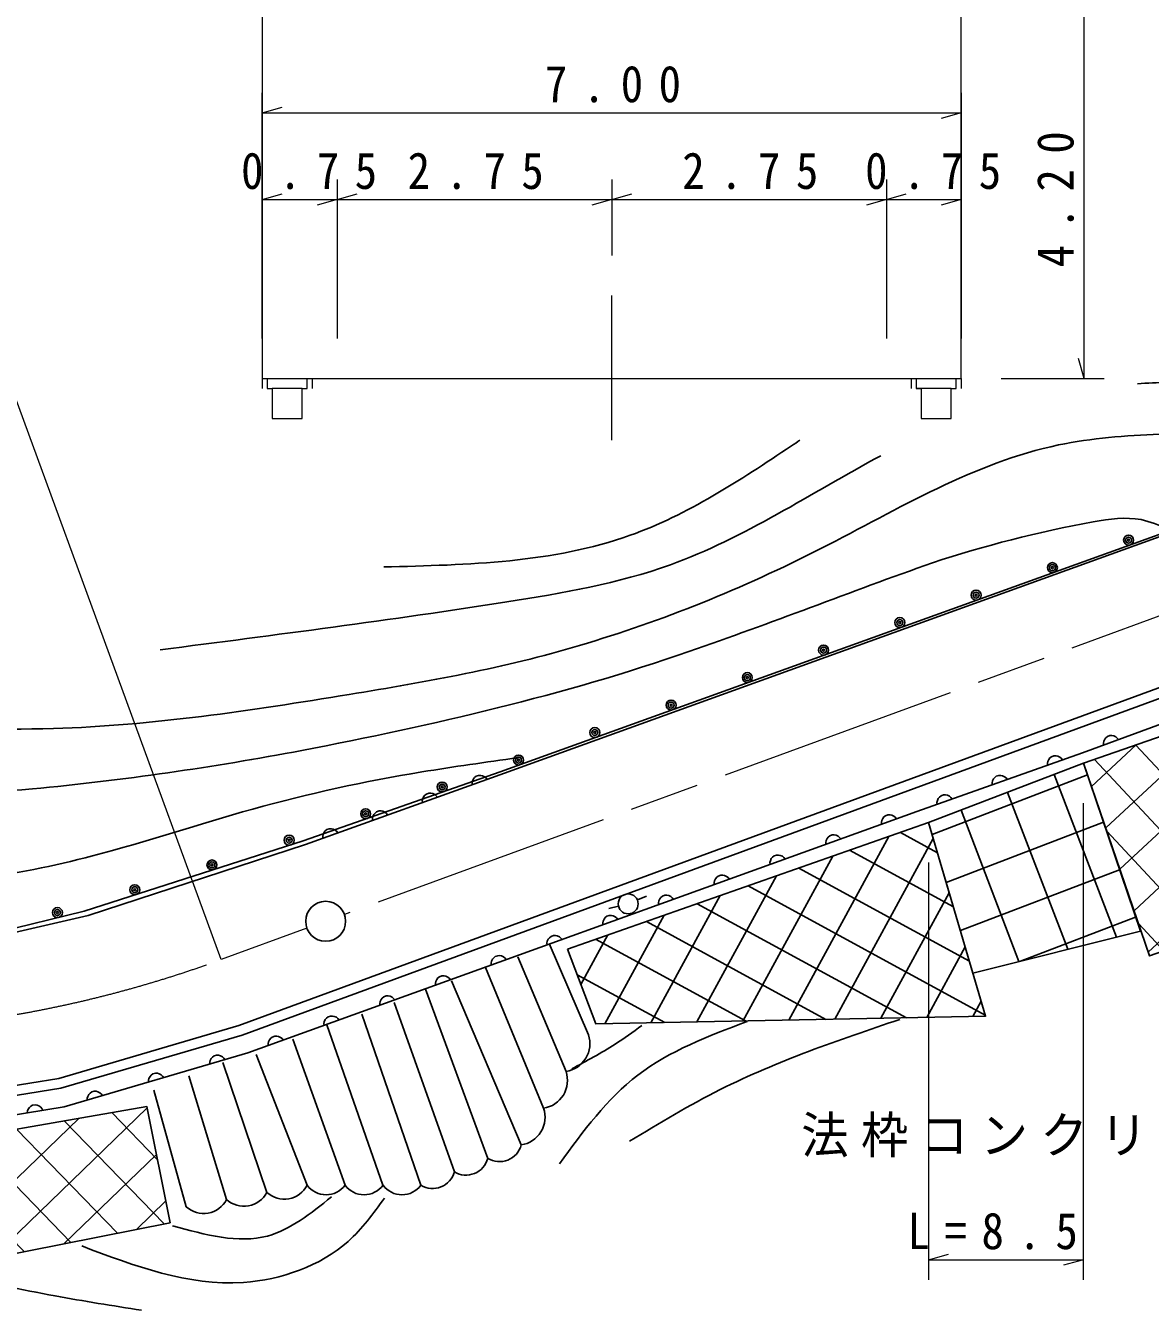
# Model space of a CAD drawing. Units: millimetres, scale not verified. Extents: x 40000 to 680000, y 20000 to 380000.
# Drawn here: x 159107 to 215422, y 256235 to 320546 of the extents above; entities that cross this region are included whole.
import ezdxf

# ---------------------------------------------------------------- set-up
doc = ezdxf.new("R2010")
doc.units = ezdxf.units.MM
doc.header["$LTSCALE"] = 1000
doc.linetypes.add('CHAIN', pattern=[18.5, 12, -1.5, 3.5, -1.5])
for name, color, linetype, lineweight in [('M-BGD', 7, 'Continuous', 25), ('M-BMK', 2, 'CHAIN', 13), ('M-BMK-SRVR', 3, 'Continuous', 25), ('M-STR-HTXT', 7, 'Continuous', 13)]:
    doc.layers.add(name, color=color, linetype=linetype, lineweight=lineweight)
doc.styles.add('ＭＳ ゴシック', font='')
doc.styles.get('ＭＳ ゴシック').set_extended_font_data('MS Gothic')

msp = doc.modelspace()

# ---------------------------------------------------------------- hatches: boundary and pattern name
at = {"layer": 'M-BGD'}
h = msp.add_hatch(dxfattribs=at)
h.set_pattern_fill('USER', color=256, style=0, pattern_type=2)
h.set_pattern_definition([(222.9834, (131781, 461499), (1363.572, -1463.103), []), (312.9834, (131781, 461499), (1463.103, 1363.572), [])])
h.paths.add_polyline_path([(212082, 283619), (221202, 286797), (229781, 289898), (243321, 294135), (253967, 296306), (267516, 298683), (278989, 300027), (292736, 300544), (307413, 300027), (317452, 299096), (329648, 297133), (380204, 286900), (377827, 275841), (322964, 287624), (303635, 289794), (283377, 289587), (258695, 287417), (235749, 281112), (215387, 273980)])
h = msp.add_hatch(dxfattribs=at)
h.set_pattern_fill('USER', color=256, style=0, pattern_type=2)
h.set_pattern_definition([(20.9542, (111885, 373085), (-894.053, 2334.667), []), (290.9542, (111885, 373085), (2334.667, 894.053), [])])
h.paths.add_polyline_path([(204323, 280648), (212082, 283619), (214925, 275222), (206537, 273119)])
h = msp.add_hatch(dxfattribs=at)
h.set_pattern_fill('USER', color=256, style=0, pattern_type=2)
h.set_pattern_definition([(151.3908, (111885, 373085), (-957.666, -1755.812), []), (241.3908, (111885, 373085), (1755.812, -957.666), [])])
h.paths.add_polyline_path([(186235, 274317), (204323, 280648), (207173, 270958), (187664, 270570)])
h = msp.add_hatch(dxfattribs=at)
h.set_pattern_fill('USER', color=256, style=0, pattern_type=2)
h.set_pattern_definition([(224.0906, (95606, 313137), (1391.59, -1436.48), []), (314.0906, (95606, 313137), (1436.48, 1391.59), [])])
h.paths.add_polyline_path([(136106, 265402), (144374, 264369), (152514, 264240), (165175, 266436), (166338, 260622), (151997, 257780), (146958, 257909), (134943, 261656)])

# ---------------------------------------------------------------- linework, layer by layer
for p, q in [((223571, 297854), (182866, 283185)), ((223529, 297720), (183087, 283119)), ((182866, 283185), (173008, 279735)), ((173112, 279560), (183087, 283119)), ((173008, 279735), (162036, 276214)), ((189738, 276777), (190198, 276973)), ((162036, 276214), (154994, 274512)), ((188791, 276466), (188305, 276351)), ((187286, 270029), (185312, 274605)), ((185043, 266351), (182128, 273393)), ((186165, 268190), (183743, 273932)), ((183922, 264512), (180423, 272721)), ((182247, 263840), (179123, 272317)), ((180573, 263167), (177553, 271644)), ((178898, 262494), (175938, 271061)), ((176999, 262494), (174189, 270523)), ((175101, 262494), (172484, 269805)), ((173202, 262494), (170645, 269043)), ((171183, 262135), (168986, 268639)), ((169165, 261776), (167281, 267966)), ((167147, 261418), (165532, 267249))]:
    msp.add_line(p, q, dxfattribs=at)
for points in [[(380721, 288402), (329833, 298730), (317565, 300697), (307260, 301352), (292539, 301727), (278770, 301352), (267155, 300041), (253374, 297980), (242981, 295452), (229387, 291608), (220108, 288421), (169942, 270011), (160873, 267351), (152066, 265930), (144296, 266025), (137003, 266877), (129989, 268773), (123180, 271515), (104644, 280909)], [(380820, 288892), (329922, 299222), (317621, 301194), (307282, 301851), (292539, 302227), (278735, 301851), (267090, 300537), (253277, 298471), (242854, 295935), (229237, 292085), (219940, 288892), (169786, 270487), (160762, 267839), (152029, 266431), (144328, 266525), (137097, 267370), (130148, 269248), (123387, 271971), (104870, 281355)], [(111558, 276513), (122936, 270871), (129826, 267884), (136842, 266035), (144238, 265040), (152250, 264992), (161036, 266414), (170234, 269117), (203735, 281206), (212032, 284145), (220566, 287274), (229810, 290498), (243337, 294670), (253815, 296946), (267342, 299269), (278862, 300407), (292531, 300928), (307276, 300549), (317531, 299601), (329621, 297515), (380476, 287457)], [(213830, 284805), (213767, 284884), (213694, 284942), (213591, 284990), (213500, 285007), (213399, 285004), (213278, 284960), (213199, 284897), (213141, 284825), (213093, 284722), (213076, 284630), (213079, 284529)], [(211026, 283789), (210964, 283869), (210892, 283928), (210790, 283977), (210698, 283996), (210597, 283994), (210477, 283951), (210397, 283889), (210337, 283817), (210289, 283715), (210270, 283623), (210272, 283522)], [(182217, 282808), (182155, 282888), (182083, 282947), (181980, 282996), (181889, 283014), (181788, 283012), (181667, 282969), (181588, 282906), (181528, 282834), (181480, 282732), (181462, 282641), (181464, 282539)], [(208261, 282809), (208198, 282889), (208126, 282949), (208024, 282997), (207933, 283016), (207832, 283014), (207711, 282971), (207631, 282909), (207572, 282837), (207523, 282735), (207505, 282643), (207507, 282542)], [(179723, 281919), (179661, 281998), (179589, 282057), (179487, 282106), (179395, 282124), (179294, 282122), (179174, 282079), (179094, 282017), (179035, 281945), (178986, 281842), (178968, 281751), (178970, 281650)], [(205495, 281830), (205433, 281909), (205361, 281969), (205259, 282017), (205167, 282036), (205066, 282034), (204946, 281991), (204866, 281929), (204806, 281857), (204758, 281755), (204739, 281664), (204741, 281562)], [(177230, 281029), (177167, 281109), (177095, 281168), (176993, 281216), (176902, 281235), (176800, 281233), (176680, 281189), (176600, 281127), (176541, 281055), (176492, 280953), (176474, 280861), (176476, 280760)], [(202716, 280838), (202653, 280918), (202581, 280977), (202478, 281025), (202387, 281043), (202286, 281040), (202165, 280997), (202086, 280934), (202027, 280862), (201979, 280759), (201961, 280668), (201963, 280567)], [(174736, 280139), (174674, 280219), (174601, 280278), (174499, 280327), (174408, 280345), (174307, 280343), (174186, 280300), (174106, 280237), (174047, 280165), (173999, 280063), (173980, 279972), (173982, 279871)], [(199924, 279831), (199861, 279910), (199789, 279969), (199686, 280017), (199595, 280035), (199494, 280033), (199373, 279989), (199294, 279927), (199235, 279854), (199187, 279752), (199169, 279660), (199171, 279559)], [(173112, 279560), (162233, 276002), (154998, 274323), (147963, 273750), (142687, 273914), (135692, 275100)], [(197132, 278823), (197069, 278903), (196997, 278962), (196895, 279010), (196803, 279028), (196702, 279025), (196582, 278982), (196502, 278919), (196443, 278847), (196395, 278744), (196377, 278653), (196380, 278552)], [(194340, 277816), (194278, 277895), (194205, 277954), (194103, 278002), (194011, 278020), (193910, 278018), (193790, 277974), (193710, 277912), (193651, 277839), (193603, 277737), (193585, 277645), (193588, 277544)], [(191548, 276808), (191486, 276888), (191413, 276947), (191311, 276995), (191220, 277013), (191118, 277010), (190998, 276967), (190919, 276904), (190860, 276832), (190811, 276730), (190793, 276638), (190796, 276537)], [(188757, 275801), (188694, 275880), (188622, 275939), (188519, 275987), (188428, 276005), (188327, 276003), (188206, 275959), (188127, 275897), (188068, 275824), (188020, 275722), (188002, 275631), (188004, 275529)], [(185965, 274793), (185902, 274873), (185830, 274932), (185727, 274980), (185636, 274998), (185535, 274995), (185414, 274952), (185335, 274889), (185276, 274817), (185228, 274715), (185210, 274623), (185212, 274522)], [(183173, 273786), (183110, 273865), (183038, 273924), (182936, 273973), (182844, 273991), (182743, 273988), (182623, 273945), (182543, 273882), (182484, 273810), (182436, 273707), (182418, 273616), (182421, 273514)], [(180381, 272779), (180319, 272858), (180246, 272917), (180144, 272965), (180052, 272983), (179951, 272981), (179831, 272937), (179751, 272874), (179692, 272802), (179644, 272700), (179626, 272608), (179629, 272507)], [(177589, 271771), (177527, 271851), (177454, 271910), (177352, 271958), (177261, 271976), (177159, 271973), (177039, 271930), (176960, 271867), (176901, 271795), (176852, 271692), (176834, 271601), (176837, 271500)], [(174798, 270764), (174735, 270843), (174663, 270902), (174560, 270950), (174469, 270968), (174368, 270966), (174247, 270922), (174168, 270860), (174109, 270787), (174061, 270685), (174043, 270593), (174045, 270492)], [(172006, 269756), (171943, 269836), (171871, 269895), (171768, 269943), (171677, 269961), (171576, 269958), (171455, 269915), (171376, 269852), (171317, 269780), (171269, 269677), (171251, 269586), (171253, 269485)], [(169085, 268779), (169027, 268862), (168958, 268925), (168859, 268980), (168769, 269003), (168668, 269007), (168545, 268971), (168462, 268913), (168398, 268844), (168344, 268745), (168321, 268655), (168317, 268554)], [(166019, 267878), (165961, 267961), (165892, 268025), (165793, 268079), (165703, 268102), (165602, 268106), (165479, 268070), (165396, 268012), (165333, 267944), (165278, 267844), (165255, 267754), (165251, 267653)], [(162953, 266978), (162895, 267061), (162827, 267124), (162727, 267178), (162637, 267202), (162536, 267205), (162413, 267169), (162330, 267111), (162267, 267043), (162213, 266943), (162189, 266853), (162185, 266752)], [(159967, 266241), (159920, 266331), (159860, 266402), (159768, 266468), (159681, 266503), (159581, 266519), (159455, 266499), (159365, 266452), (159294, 266392), (159228, 266300), (159193, 266213), (159177, 266113)]]:
    msp.add_lwpolyline(points, dxfattribs=at)
for points in [[(212082, 283619), (221202, 286797), (229781, 289898), (243321, 294135), (253967, 296306), (267517, 298683), (278989, 300027), (292736, 300544), (307413, 300027), (317452, 299096), (329648, 297133), (380204, 286900), (377827, 275841), (322964, 287624), (303635, 289794), (283377, 289587), (258695, 287417), (235749, 281112), (215387, 273980)], [(204323, 280648), (212082, 283619), (214925, 275222), (206537, 273119)], [(186235, 274317), (204323, 280648), (207173, 270958), (187664, 270570)], [(136106, 265402), (144374, 264369), (152514, 264240), (165175, 266436), (166338, 260622), (151997, 257780), (146958, 257909), (134943, 261656)]]:
    msp.add_lwpolyline(points, close=True, dxfattribs=at)
for centre, radius in [((214336, 294792), 250), ((214336, 294792), 150), ((214336, 294792), 50), ((210518, 293416), 250), ((210518, 293416), 150), ((210518, 293416), 50), ((206699, 292040), 250), ((206699, 292040), 150), ((206699, 292040), 50), ((202880, 290664), 250), ((202880, 290664), 150), ((202880, 290664), 50), ((199062, 289287), 250), ((199062, 289287), 150), ((199062, 289287), 50), ((195243, 287911), 250), ((195243, 287911), 150), ((195243, 287911), 50), ((191425, 286535), 250), ((191425, 286535), 150), ((191425, 286535), 50), ((187606, 285159), 250), ((187606, 285159), 150), ((187606, 285159), 50), ((183787, 283783), 250), ((183787, 283783), 150), ((183787, 283783), 50), ((179962, 282433), 250), ((179962, 282433), 150), ((179962, 282433), 50), ((176131, 281092), 250), ((176131, 281092), 150), ((176131, 281092), 50), ((172300, 279770), 250), ((172300, 279770), 150), ((172300, 279770), 50), ((168435, 278530), 250), ((168435, 278530), 150), ((168435, 278530), 50), ((164570, 277290), 250), ((164570, 277290), 150), ((164570, 277290), 50), ((189278, 276582), 500), ((160697, 276148), 250), ((160697, 276148), 150), ((160697, 276148), 50)]:
    msp.add_circle(centre, radius, dxfattribs=at)
for centre, radius, start, end in [((185948, 269584), 1410, 278.81891, 18.43507), ((184827, 267745), 1410, 278.81891, 18.43507), ((183706, 265906), 1410, 278.81891, 18.43507), ((182832, 264804), 1128, 238.75946, 345.01966), ((181158, 264131), 1128, 238.75946, 345.01966), ((179483, 263458), 1128, 238.75946, 345.01966), ((172053, 263103), 1301, 228.07545, 332.08575), ((174151, 263206), 1187, 216.8699, 323.1301), ((176050, 263206), 1187, 216.8699, 323.1301), ((177949, 263206), 1187, 216.8699, 323.1301), ((168016, 262385), 1301, 228.07545, 332.08575), ((170034, 262744), 1301, 228.07545, 332.08575)]:
    msp.add_arc(centre, radius, start, end, dxfattribs=at)
for points, knots in [([(214783, 302624), (215778, 302684), (216777, 302716), (217772, 302732), (223363, 302823), (228863, 302425), (234371, 302732), (236593, 302856), (238816, 303094), (241039, 303333)], [0, 0, 0, 0, 1, 1, 1, 2, 2, 2, 3, 3, 3, 3]), ([(151832, 285498), (154725, 285385), (157617, 285273), (160500, 285361), (165458, 285513), (170387, 286259), (175310, 287067), (179205, 287707), (183095, 288385), (186845, 289524), (190999, 290742), (195013, 292378), (198925, 294370), (202828, 296360), (206629, 298680), (210833, 299557), (212477, 299900), (214182, 300023), (215883, 300103), (220317, 300314), (224721, 300243), (229124, 300172)], [0, 0, 0, 0, 1, 1, 1, 2, 2, 2, 3, 3, 3, 4, 4, 4, 5, 5, 5, 6, 6, 6, 7, 7, 7, 7]), ([(177033, 293450), (181277, 293552), (185520, 293655), (189373, 295033), (192234, 296057), (194880, 297785), (197454, 299511), (197595, 299605), (197735, 299699), (197876, 299794)], [0, 0, 0, 0, 1, 1, 1, 2, 2, 2, 3, 3, 3, 3]), ([(165840, 289300), (171619, 290046), (177398, 290791), (183203, 291703), (185985, 292139), (188772, 292614), (191393, 293559), (195080, 294888), (198438, 297147), (201920, 299018)], [0, 0, 0, 0, 1, 1, 1, 2, 2, 2, 3, 3, 3, 3]), ([(130313, 289863), (130212, 289251), (130111, 288638), (130255, 288112), (130492, 287245), (131394, 286612), (132297, 286069), (135545, 284116), (138797, 283321), (142161, 282801), (148089, 282063), (153740, 281913), (159445, 282334), (163999, 282771), (168473, 283421), (172928, 284260), (179498, 285534), (186020, 287014), (192313, 289221), (196402, 290612), (200404, 292210), (204512, 293657), (207128, 294509), (209775, 295204), (212566, 295700), (213371, 295843), (214187, 295969), (214959, 295817), (215417, 295726), (215859, 295538), (216301, 295350)], [0, 0, 0, 0, 1, 1, 1, 2, 2, 2, 3, 3, 3, 4, 4, 4, 5, 5, 5, 6, 6, 6, 7, 7, 7, 8, 8, 8, 9, 9, 9, 10, 10, 10, 10]), ([(127029, 290993), (124914, 289865), (122799, 288737), (122965, 287116), (123038, 286397), (123560, 285581), (124166, 284932), (125619, 283374), (127551, 282778), (129462, 282148), (133251, 280933), (136685, 279716), (140328, 278817), (143707, 278093), (147113, 277513), (150538, 277452), (154545, 277394), (158566, 277969), (162448, 278981), (165155, 279687), (167790, 280583), (170474, 281329), (173255, 282101), (176087, 282712), (178937, 283185), (180538, 283451), (182143, 283673), (183749, 283895)], [0, 0, 0, 0, 1, 1, 1, 2, 2, 2, 3, 3, 3, 4, 4, 4, 5, 5, 5, 6, 6, 6, 7, 7, 7, 8, 8, 8, 9, 9, 9, 9]), ([(189345, 264704), (190840, 265604), (192336, 266505), (193889, 267286), (196755, 268728), (199815, 269763), (202874, 270798)], [0, 0, 0, 0, 1, 1, 1, 2, 2, 2, 2]), ([(185833, 263568), (187026, 265199), (188220, 266829), (189758, 268009), (191340, 269222), (193286, 269958), (195232, 270694)], [0, 0, 0, 0, 1, 1, 1, 2, 2, 2, 2]), ([(186453, 268319), (187187, 268714), (187922, 269108), (188622, 269558), (189079, 269852), (189522, 270170), (189964, 270488)], [0, 0, 0, 0, 1, 1, 1, 2, 2, 2, 2]), ([(161913, 259458), (164566, 258452), (167219, 257446), (170007, 257634), (171899, 257762), (173854, 258441), (175251, 259686), (175953, 260313), (176514, 261082), (177075, 261852)], [0, 0, 0, 0, 1, 1, 1, 2, 2, 2, 3, 3, 3, 3]), ([(166462, 260469), (168109, 260016), (169756, 259563), (171213, 259953), (172358, 260260), (173386, 261088), (174415, 261915)], [0, 0, 0, 0, 1, 1, 1, 2, 2, 2, 2]), ([(155514, 257991), (157198, 257630), (158882, 257269), (160575, 256958), (162016, 256693), (163465, 256464), (164913, 256235)], [0, 0, 0, 0, 1, 1, 1, 2, 2, 2, 2])]:
    msp.add_open_spline(points, degree=3, knots=knots, dxfattribs=at)
at = {"layer": 'M-BMK'}
for p, q in [((222768, 293513), (175067, 276054)), ((173188, 275366), (168895, 273795))]:
    msp.add_line(p, q, dxfattribs=at)
msp.add_arc((148273, 330140), 60000, 242.57076, 290.10272, dxfattribs=at)
at = {"layer": 'M-BMK-SRVR'}
msp.add_circle((174128, 275710), 1000, dxfattribs=at)
at = {"layer": 'M-STR-HTXT'}
for p, q in [((212107, 302885), (212107, 323885)), ((170954, 304885), (170954, 317186)), ((205954, 317186), (205954, 304885)), ((170954, 316186), (171954, 316466)), ((170954, 316186), (205954, 316186)), ((205954, 316186), (204954, 315906)), ((174704, 312844), (174704, 304885)), ((188454, 312844), (188454, 309036)), ((202204, 312844), (202204, 304885)), ((205954, 312844), (205954, 304885)), ((170954, 311844), (171954, 312124)), ((174704, 311844), (175704, 312124)), ((188454, 311844), (189454, 312124)), ((202204, 311844), (203204, 312124)), ((170954, 311844), (174704, 311844)), ((174704, 311844), (173704, 311564)), ((174704, 311844), (188454, 311844)), ((188454, 311844), (187454, 311564)), ((188454, 311844), (202204, 311844)), ((202204, 311844), (201204, 311564)), ((202204, 311844), (205954, 311844)), ((205954, 311844), (204954, 311564)), ((188454, 299789), (188454, 307036)), ((212107, 302885), (211827, 303885)), ((170954, 302885), (170954, 302385)), ((172954, 302385), (171454, 302385)), ((173454, 302885), (173454, 302385)), ((203454, 302885), (203454, 302385)), ((205454, 302385), (203704, 302385)), ((205954, 302885), (205954, 302385)), ((207954, 302885), (213107, 302885)), ((168895, 273795), (158584, 301967)), ((212082, 257767), (212082, 281619)), ((204323, 278648), (204323, 257767)), ((204323, 258767), (205323, 259047)), ((204323, 258767), (212082, 258767)), ((212082, 258767), (211082, 258487))]:
    msp.add_line(p, q, dxfattribs=at)
for points in [[(170954, 323885), (170954, 302885), (171204, 302885), (173454, 302885), (174704, 302885), (188454, 302885), (202204, 302885), (203704, 302885), (205954, 302885), (205954, 323885)], [(171204, 302885), (171204, 302385), (171454, 302385), (171454, 300885), (172954, 300885), (172954, 302385), (173204, 302385), (173204, 302885)], [(203704, 302885), (203704, 302385), (203954, 302385), (203954, 300885), (205454, 300885), (205454, 302385), (205704, 302385), (205704, 302885)]]:
    msp.add_lwpolyline(points, dxfattribs=at)

# ---------------------------------------------------------------- texts
at = {"layer": 'M-STR-HTXT', "char_height": 1833, "attachment_point": 7, "style": 'ＭＳ ゴシック'}
for s, insert in [('\\T1.69;\\W0.9;7.00', (185110, 316686)), ('\\T1.69;\\W0.9;0.75', (169891, 312344)), ('\\T1.69;\\W0.9;2.75', (178235, 312344)), ('\\T1.69;\\W0.9;2.75', (191985, 312344)), ('\\T1.69;\\W0.9;0.75', (201141, 312344)), ('\\T1.26;\\W0.95;法枠コンクリート', (197942, 263888)), ('\\T1.65;\\W0.9;L=8.5', (203265, 259267))]:
    msp.add_mtext(s, dxfattribs=dict(at, insert=insert))
at = {"layer": 'M-STR-HTXT', "insert": (211607, 308447), "char_height": 1833, "attachment_point": 7, "rotation": 90, "style": 'ＭＳ ゴシック'}
msp.add_mtext('\\T1.69;\\W0.9;4.20', dxfattribs=at)

doc.saveas('drawing.dxf')
